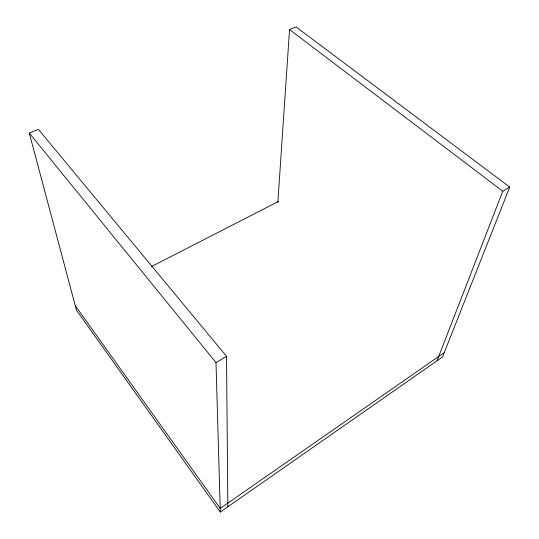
<?xml version="1.0" encoding="UTF-8"?>
<svg xmlns="http://www.w3.org/2000/svg" width="539" height="539" viewBox="0 0 539 539"><rect width="100%" height="100%" fill="white"/><g stroke="black" fill="none" stroke-linecap="round" stroke-linejoin="round"><path stroke-width="0.81" d="M277.861 202.287L289.544 29.571L296.127 26.95L509.719 187.073L442.566 356.933L220.31 512.05L76.457 310.188L29.281 133.039L38.444 129.394L226.528 356.299L227.856 506.781M437.014 360.8L502.779 191.224L509.719 187.073M444.277 352.6L220.202 508.445L75.244 305.626M220.31 512.05L215.998 362.592L226.528 356.299M151.547 266.515L278.724 201.337M289.544 29.571L502.779 191.224M29.281 133.039L215.998 362.592"/></g></svg>
